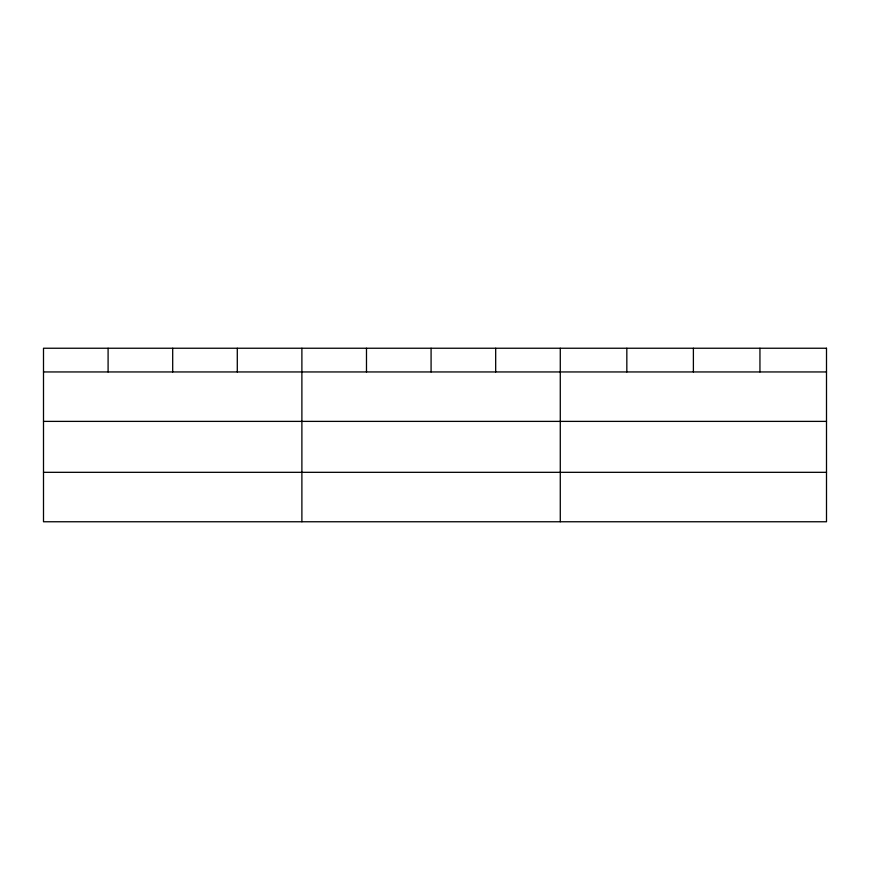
<?xml version="1.0" encoding="UTF-8"?>
<svg xmlns="http://www.w3.org/2000/svg" width="870" height="870" viewBox="0 0 870 870"><rect width="100%" height="100%" fill="white"/><g stroke="black" fill="none" stroke-linecap="round" stroke-linejoin="round"><path stroke-width="1.3" d="M43.5 371.947L826.5 371.947M43.5 421.385L826.5 421.385M43.5 472.323L826.5 472.323M759.945 348.239L759.945 371.947M693.39 348.239L693.39 371.947M626.835 348.239L626.835 371.947M560.28 348.239L560.28 521.761M495.682 348.239L495.682 371.947M431.085 348.239L431.085 371.947M366.487 348.239L366.487 371.947M301.89 348.239L301.89 521.761M237.292 348.239L237.292 371.947M172.695 348.239L172.695 371.947M108.097 348.239L108.097 371.947M826.5 348.239L43.5 348.239L43.5 521.761L826.5 521.761L826.5 348.239"/></g></svg>
